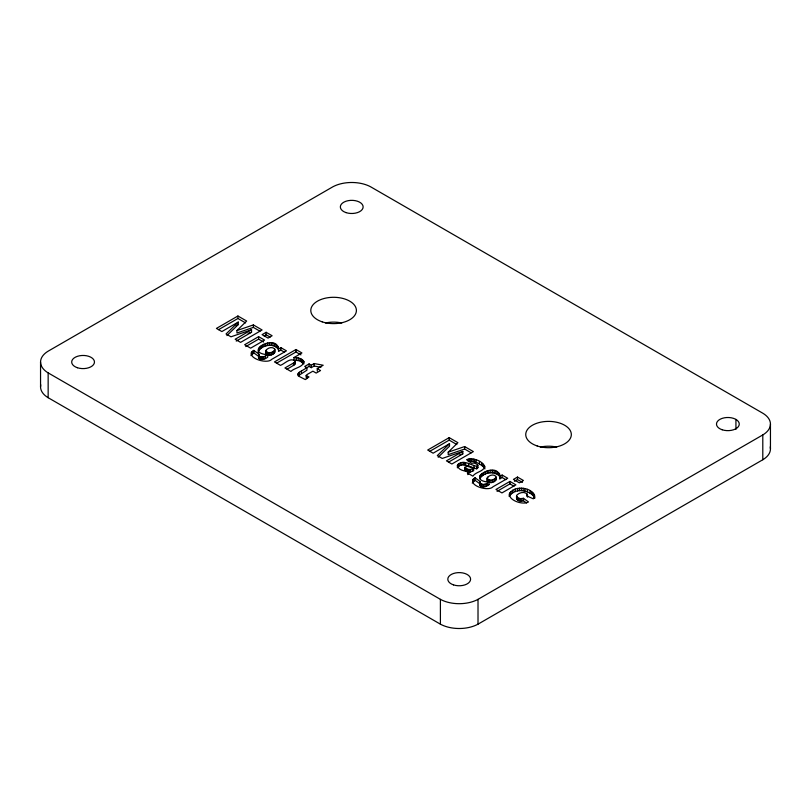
<?xml version="1.0" encoding="UTF-8"?>
<svg xmlns="http://www.w3.org/2000/svg" width="811" height="811" viewBox="0 0 811 811"><rect width="100%" height="100%" fill="white"/><g stroke="black" fill="none" stroke-linecap="round" stroke-linejoin="round"><path stroke-width="1.22" d="M534.49 494.892L534.652 498.349C534.915 488.455 519.75 485.809 512.755 490.25C502.029 497.66 521.716 506.125 528.498 501.948L523.47 498.299L520.429 498.674L517.854 497.883L516.536 495.977L517.073 494.872C519.719 492.328 525.102 491.152 527.485 494.588L527.485 497.072L527.049 493.899M527.485 494.588L526.947 496.008L533.303 498.816L534.652 495.866M484.877 468.961C484.806 461.175 473.198 457.222 466.568 459.644L471.667 463.284L473.969 463.02L476.645 464.024L477.801 465.2L476.716 466.345C470.958 465.169 462.057 458.691 457.404 465.332C457.921 470.096 464.581 471.242 468.565 471.444L468.565 473.928M258.537 354.681L258.496 355.157C260.676 358.503 265.217 356.658 267.721 354.711L267.721 357.195C265.217 359.141 260.676 360.986 258.496 357.641L258.942 354.123L253.813 350.403C244.02 357.195 266.991 364.859 271.726 359.344L286.435 350.849L280.849 347.625L278.538 348.953L278.538 351.437L280.849 350.109L284.57 352.258M258.496 357.641L258.942 356.607L253.813 352.886L253.813 350.403M479.828 482.109L479.798 482.586C481.967 485.931 486.509 484.086 489.013 482.139L489.013 484.613C486.509 486.57 481.967 488.415 479.798 485.069L480.234 481.552L475.104 477.831C465.321 484.623 488.293 492.287 493.017 486.762L507.727 478.277L502.141 475.053L499.84 476.381L499.84 478.865L502.141 477.527L505.861 479.686M479.798 485.069L480.234 484.035L475.104 480.305L475.104 477.831M278.538 348.953C276.075 332.662 242.519 352.755 267.721 354.711M499.84 476.381C497.376 460.08 463.811 480.173 489.013 482.139M499.84 478.865L499.667 473.928M258.273 352.552L258.425 348.791M484.877 466.477C483.437 471.83 475.733 471.708 472.904 476.148L467.298 472.914L468.565 471.444M464.855 467.572L467.116 466.274L473.705 468.079L473.705 470.562L470.583 471.951L468.19 471.931L468.19 469.447L464.855 467.572L465.129 470.593L466.933 471.627L466.933 469.143M464.855 470.045L464.997 467.055M298.174 373.354L298.174 375.838L306.913 370.201L306.913 367.718L299.32 372.249L297.799 374.307L298.914 376.284L305.331 379.589L309.011 376.953L306.284 375.675L307.379 374.358L312.894 371.174L316.178 373.07L320.548 370.546L317.263 368.65L317.263 371.134M250.974 355.634L253.813 352.886M472.266 483.052L475.104 480.305M534.49 497.376C529.289 489.368 514.417 487.725 509.247 496.464L509.247 493.98M477.801 465.2L477.801 467.683L476.716 468.829C470.958 467.653 462.057 461.175 457.404 467.815L457.404 465.332M258.425 351.264C262.176 344.574 274.99 342.627 278.7 350.119M499.667 476.412C494.578 470.451 483.549 472.205 479.717 478.693L479.717 476.209M526.491 502.972L523.47 500.782L520.429 501.157L517.854 500.367L516.536 498.461L517.073 497.356M265.896 350.605L266.12 351.437C268.542 353.87 273.337 352.684 274.797 349.764L274.594 348.862C272.172 346.327 267.468 347.848 265.896 350.605L266.12 353.92C268.542 356.343 273.337 355.167 274.797 352.248L274.797 349.764M487.188 478.024L487.411 478.855C489.834 481.288 494.629 480.112 496.089 477.182L495.886 476.29C493.463 473.756 488.759 475.266 487.188 478.024L487.411 481.339C489.834 483.772 494.629 482.586 496.089 479.666L496.089 477.182M265.896 353.079L266.393 349.693M487.188 480.507L487.685 477.121M303.851 361.463C303.446 367.332 294.231 367.778 290.936 371.428L284.935 367.971L293.501 363.024L294.616 362.223L294.829 360.875C290.003 357.276 284.691 363.896 280.434 365.366L274.463 361.919L295.964 349.511L301.925 352.957L294.008 357.529L294.008 360.013L299.948 360.895L303.851 363.946L303.851 361.463L301.621 359.212L298.235 357.884L294.008 357.529M287.074 369.218L294.616 364.707L295.032 361.513M259.915 331.182L253.367 327.401L236.944 333.027L236.944 330.543L246.656 321.044L237.917 316.006L216.425 328.414L221.859 331.557L238.252 322.089L238.252 324.572L226.918 335.602M471.171 452.812L464.632 449.041L448.209 454.657L448.209 452.173L457.911 442.684L449.182 437.636L427.691 450.044L433.125 453.187L449.517 443.718L449.517 446.202L438.183 457.232M238.252 322.089L226.046 333.97L230.973 336.808L251.552 329.763L251.552 332.246L236.254 341.076M449.517 443.718L437.311 455.6L442.238 458.448L462.817 451.403L462.817 453.886L448.615 462.088M218.575 329.651L237.917 318.49L245.561 322.9M236.072 325.829L238.252 324.572M251.552 329.763L235.16 339.231L240.603 342.374L262.095 329.965L253.367 324.917L236.944 330.543M258.618 336.656L244.658 344.716L250.629 348.162L264.589 340.103L258.618 336.656L258.618 339.14L245.733 346.581M266.15 332.307L262.095 334.649L268.056 338.096L272.121 335.754L266.15 332.307L266.15 334.791L270.134 337.082M264.122 335.957L266.15 334.791M276.612 363.166L295.964 351.994L300.932 354.863M317.263 368.65L323.183 365.234L314.141 363.551L311.282 365.203L309.082 363.926L304.713 366.45L306.913 367.718M305.808 368.306L309.082 366.41L311.282 367.677L314.141 366.035L320.923 367.292M429.84 451.291L449.182 440.12L456.826 444.529M462.817 451.403L446.425 460.861L451.869 464.004L473.36 451.595L464.632 446.557L448.209 452.173M468.19 469.447L470.583 469.468L473.705 468.079M509.937 481.42L495.977 489.469L501.948 492.916L515.908 484.856L509.937 481.42L509.937 483.893L497.052 491.334M517.469 477.061L513.414 479.413L519.375 482.859L523.44 480.507L517.469 477.061L517.469 479.544L522.446 482.413M514.427 481.308L517.469 479.544M48.153 372.888L440.403 599.349A27.28 15.754 0 0 0 478.014 599.349L762.796 434.929A26.935 15.551 0 0 0 762.796 413.215L370.546 186.753A27.645 15.967 0 0 0 332.936 186.753L48.153 351.173A27.067 15.632 0 0 0 48.153 372.888L48.153 397.704L440.403 624.166A27.28 15.754 0 0 0 478.014 624.166L762.796 459.746A26.935 15.551 0 0 0 770.227 446.891M248.125 333.422L251.552 332.246M459.381 455.052L462.817 453.886M484.451 465.311L484.451 467.795C480.274 463.821 474.283 460.303 468.302 461.581L468.302 459.097M487.239 484.623L489.013 484.613M509.937 483.893L513.91 486.195M258.618 339.14L263.595 342.009M306.254 375.229L306.781 378.595L306.781 376.111M477.507 467.126L477.801 467.683M295.032 363.997L294.829 360.875M495.886 478.774L496.089 479.666M274.797 352.248L274.594 348.862M770.45 424.072L770.45 448.888M762.796 434.929L762.796 459.746M735.932 419.419L735.932 429.343M533.973 493.909L533.973 496.393M533.06 492.885L533.06 495.369M531.742 491.831L531.742 494.315M530.039 490.756L530.039 493.23M527.373 489.418L527.373 491.902M524.849 488.587L524.849 491.071M523.47 498.299L523.47 500.782M523.186 488.293L523.186 490.767M521.889 498.643L521.889 501.127M521.321 488.151L521.321 490.625M520.429 498.674L520.429 501.157M519.405 488.181L519.405 490.665M519.081 498.42L519.081 500.904M517.854 497.883L517.854 500.367M517.58 488.415L517.58 490.898M516.82 497.001L516.82 499.485M516.536 495.977L516.536 498.461M515.167 489.094L515.167 491.578M512.755 490.25L512.755 492.733M510.859 491.537L510.859 494.021M509.744 492.764L509.744 495.247M502.141 475.053L502.141 477.527M498.785 472.884L498.785 475.368M497.285 471.84L497.285 474.323M495.815 471.13L495.815 473.614M495.582 478.166L495.582 480.649M494.234 470.633L494.234 473.117M494.274 479.149L494.274 481.633M492.561 470.35L492.561 472.833M492.601 479.899L492.601 482.373M490.979 480.183L490.979 482.657M490.777 470.289L490.777 472.762M489.499 480.061L489.499 482.535M488.942 470.451L488.942 472.935M488.273 479.585L488.273 482.069M487.411 478.855L487.411 481.339M487.117 470.877L487.117 473.35M486.651 483.498L486.651 485.982M485.292 471.546L485.292 474.029M485.039 484.248L485.039 486.732M483.609 484.522L483.609 486.995M483.427 464.186L483.427 466.67M483.478 472.468L483.478 474.952M482.292 484.349L482.292 486.833M482.048 473.391L482.048 475.875M481.754 462.959L481.754 465.443M480.994 483.802L480.994 486.286M480.943 474.323L480.943 476.807M480.173 475.266L480.173 477.74M480.234 481.552L480.193 485.688M479.413 461.52L479.413 464.004M478.014 599.349L478.014 624.166M477.507 464.642L477.537 468.221M476.716 466.345L476.716 468.829M476.057 459.878L476.057 462.351M474.476 459.31L474.476 461.783M474.283 478.267L474.283 480.751M473.888 465.544L473.888 468.018M473.269 478.977L473.269 481.46M473.097 458.975L473.097 461.459M472.752 468.636L472.752 471.12M472.6 479.747L472.6 482.231M471.394 458.793L471.394 461.277M470.583 469.468L470.583 471.951M469.853 458.823L469.853 461.307M469.457 469.559L469.457 472.043M468.596 463.568L468.596 466.051M467.775 472.134L467.775 474.617M465.849 468.657L465.849 471.14M465.524 462.615L465.524 465.098M465.129 468.109L465.129 470.593M464.632 446.557L464.632 449.041M464.216 462.392L464.216 464.875M463.051 462.341L463.051 464.815M460.972 462.635L460.972 465.119M459.097 463.416L459.097 465.899M458.276 463.993L458.276 466.477M457.708 464.632L457.708 467.116M449.182 437.636L449.182 440.12M440.403 599.349L440.403 624.166M314.141 363.551L314.141 366.035M311.282 365.203L311.282 367.677M309.082 363.926L309.082 366.41M306.284 375.675L306.284 378.159M303.426 360.682L303.426 363.166M302.675 359.932L302.675 362.416M301.621 359.212L301.621 361.696M301.439 370.88L301.439 373.364M299.948 358.411L299.948 360.895M299.32 372.249L299.32 374.733M298.235 357.884L298.235 360.368M296.309 357.61L296.309 360.084M295.964 349.511L295.964 351.994M294.616 362.223L294.616 364.707M293.501 363.024L293.501 365.508M280.849 347.625L280.849 350.109M278.376 346.51L278.376 348.983M277.494 345.466L277.494 347.949M275.993 344.422L275.993 346.905M274.513 343.702L274.513 346.185M274.29 350.747L274.29 353.221M272.983 351.721L272.983 354.204M272.942 343.205L272.942 345.689M271.31 352.471L271.31 354.954M271.259 342.931L271.259 345.405M269.688 352.755L269.688 355.238M269.485 342.86L269.485 345.344M268.208 352.633L268.208 355.117M267.65 343.033L267.65 345.506M266.971 352.167L266.971 354.65M266.12 351.437L266.12 353.92M265.826 343.448L265.826 345.932M265.359 356.07L265.359 358.553M264.001 344.117L264.001 346.601M263.747 356.82L263.747 359.303M262.186 345.05L262.186 347.524M262.318 357.093L262.318 359.577M261 356.931L261 359.415M260.757 345.973L260.757 348.446M259.652 346.895L259.652 349.379M259.702 356.384L259.702 358.857M258.881 347.838L258.881 350.322M258.942 354.123L258.902 358.269M253.367 324.917L253.367 327.401M252.991 350.839L252.991 353.322M251.978 351.558L251.978 354.032M251.309 352.319L251.309 354.802M237.917 316.006L237.917 318.49M40.55 362.03L40.55 386.847M325.434 322.981A22.799 13.158 0 0 1 341.776 322.981M540.369 447.074A22.799 13.158 0 0 1 556.701 447.074M48.153 397.704A27.067 15.632 0 0 1 40.773 384.85M453.501 584.883A11.395 6.579 0 0 0 470.603 579.186A11.395 6.579 0 0 0 453.501 573.489A11.395 6.579 0 0 0 453.501 584.883M722.175 429.769A11.395 6.579 0 0 0 739.267 424.072A11.395 6.579 0 0 0 722.175 418.375A11.395 6.579 0 0 0 722.175 429.769M346.044 212.614A11.395 6.579 0 0 0 363.135 206.917A11.395 6.579 0 0 0 346.044 201.219A11.395 6.579 0 0 0 346.044 212.614M77.38 367.728A11.395 6.579 0 0 0 94.471 362.03A11.395 6.579 0 0 0 77.38 356.333A11.395 6.579 0 0 0 77.38 367.728M537.135 445.938A22.799 13.158 0 0 0 571.329 434.544A22.799 13.158 0 0 0 537.135 423.149A22.799 13.158 0 0 0 537.135 445.938M322.21 321.855A22.799 13.158 0 0 0 356.404 310.451A22.799 13.158 0 0 0 322.21 299.056A22.799 13.158 0 0 0 322.21 321.855"/></g></svg>
